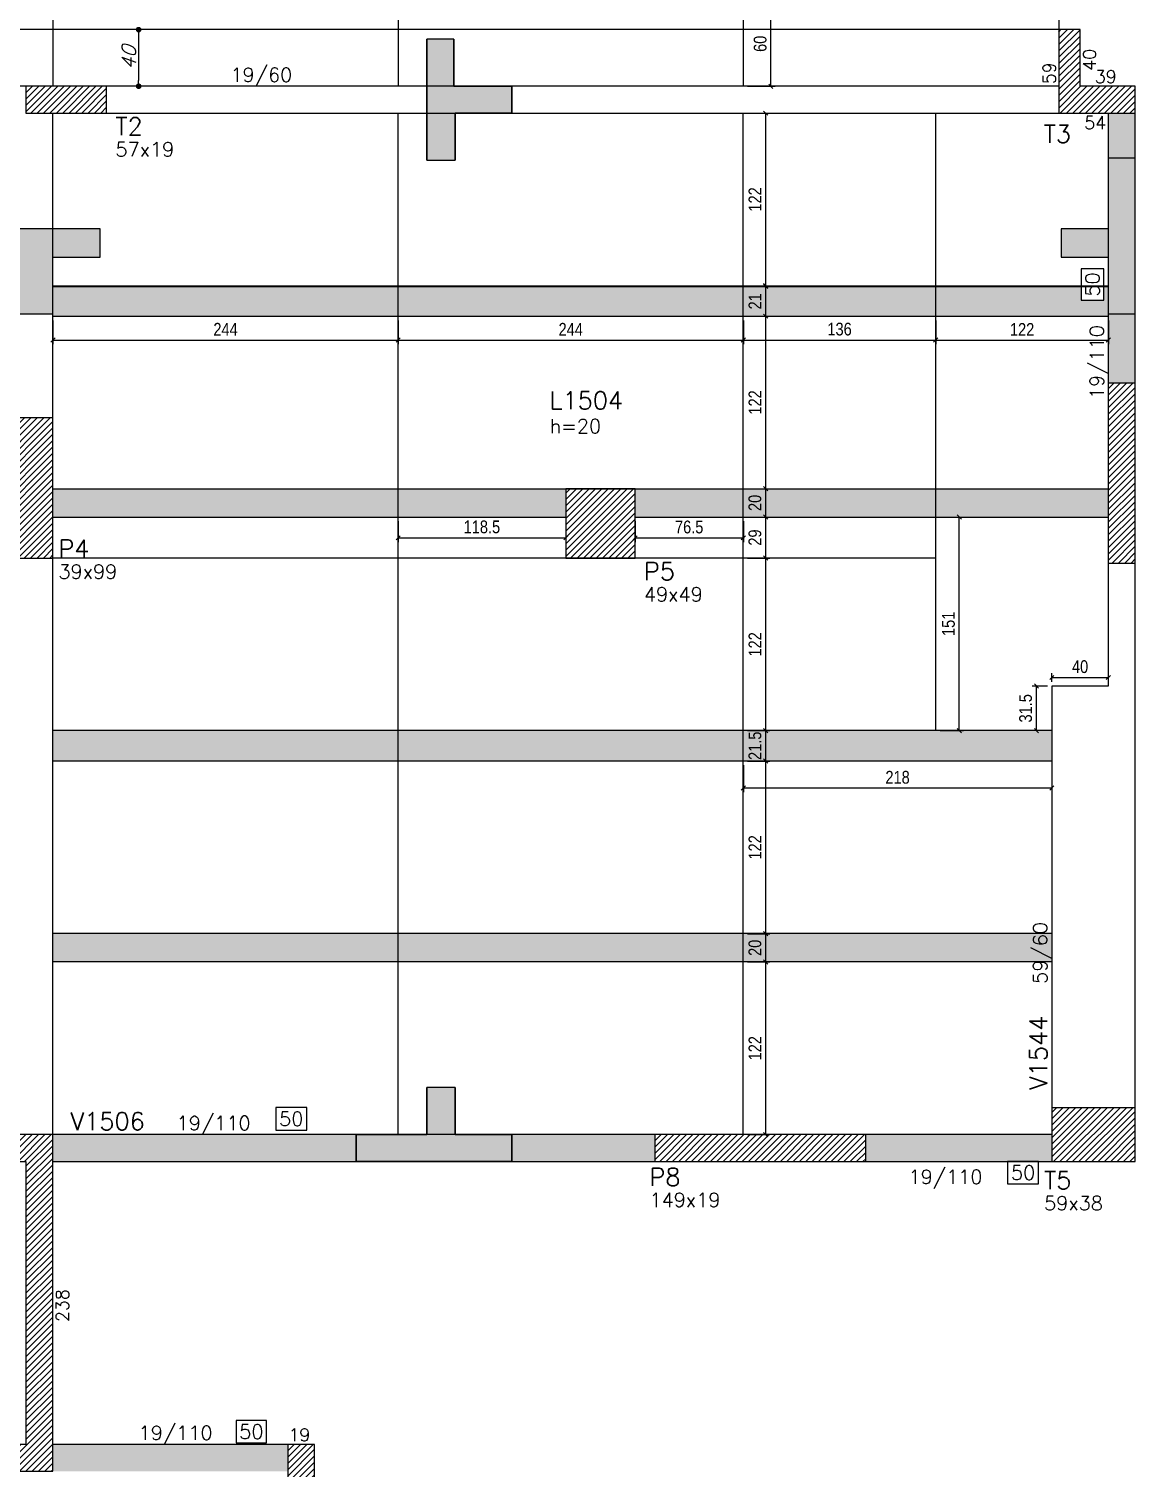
# Model space of a CAD drawing. Extents: x 1860 to 8661, y -614 to 3008.
# Drawn here: x 6848 to 7630, y 1481 to 2498 of the extents above; entities that cross this region are included whole.
import ezdxf
from ezdxf.enums import TextEntityAlignment as Align

# ---------------------------------------------------------------- set-up
doc = ezdxf.new("R2010")
doc.units = 0
for name, color, linetype in [('COTA', 241, 'Continuous'), ('F-CORTE', 4, 'Continuous'), ('F-COTAS', 106, 'Continuous'), ('F-DESNIVEL-1', 254, 'Continuous'), ('F-LAJES', 3, 'Continuous'), ('F-LAJES-DIM', 2, 'Continuous'), ('F-LAJES-NOME', 4, 'Continuous'), ('F-PILARES-DIM', 172, 'Continuous'), ('F-PILARES-HACH', 174, 'Continuous'), ('F-PILARES-NOME', 170, 'Continuous'), ('F-PILARES-S', 170, 'Continuous'), ('F-SOLIDO-CORTE', 71, 'Continuous'), ('F-VIGAS', 3, 'Continuous'), ('F-VIGAS-DIM', 2, 'Continuous'), ('F-VIGAS-NOME', 4, 'Continuous'), ('Painéis', 200, 'Continuous')]:
    doc.layers.add(name, color=color, linetype=linetype)
doc.layers.add('Hachura', color=251, linetype='Continuous', lineweight=9)
doc.styles.add('COTA TECNICA-50', font='techl___.ttf', dxfattribs={"height": 9})
doc.styles.add('CP-TEXT-INCL', font='romans.shx', dxfattribs={"oblique": 20})
doc.styles.add('MCP', font='romans.shx')
doc.dimstyles.new('COTA PAINEL-50', dxfattribs={"dimtxt": 9, "dimasz": 3, "dimexe": 3, "dimexo": 3, "dimgap": 3, "dimtad": 1, "dimdec": 1, "dimzin": 12, "dimdsep": 46, "dimtxsty": 'COTA TECNICA-50', "dimblk1": 'OBLIQUE', "dimblk2": 'OBLIQUE', "dimsah": 1, "dimcen": 0.9, "dimclrd": 4, "dimclre": 4, "dimclrt": 240, "dimadec": 1, "dimazin": 3, "dimtfac": 1, "dimtdec": 1, "dimtmove": 0, "dimatfit": 3, "dimfxl": 1, "dimtolj": 1, "dimtzin": 12, "dimarcsym": 0})
doc.dimstyles.new('CP-COTAS-50', dxfattribs={"dimscale": 0.8, "dimtxt": 12.5, "dimasz": 5, "dimexe": 5, "dimexo": 5, "dimgap": 2.5, "dimtad": 1, "dimdec": 1, "dimdsep": 46, "dimtxsty": 'CP-TEXT-INCL', "dimblk1": 'DOT', "dimblk2": 'DOT', "dimsah": 1, "dimcen": 9, "dimclrd": 256, "dimclre": 256, "dimclrt": 256, "dimadec": 0, "dimazin": 0, "dimtfac": 1, "dimtdec": 1, "dimtmove": 2, "dimatfit": 3, "dimldrblk": 'DOT', "dimfxl": 5, "dimtolj": 1, "dimarcsym": 0})
pattern_1 = [(45, (4795.1516, 832.909), (-2.245064, 2.245064), [])]

# ---------------------------------------------------------------- blocks, each defined once
blk = doc.blocks.new('*U36')
at = {"layer": 'F-VIGAS-DIM', "color": 1}
blk.add_lwpolyline([(0, 0), (22, 0), (22, 16), (0, 16)], close=True, dxfattribs=at)
at = {"layer": 'F-VIGAS-DIM', "style": 'MCP'}
blk.add_attdef('DIM', text='', height=10, dxfattribs=at).set_placement((11, 8), align=Align.MIDDLE_CENTER)
blk = doc.blocks.new('_Dot')
at = {"color": 0, "linetype": 'ByBlock', "lineweight": -2}
blk.add_line((-0.5, 0), (-1, 0), dxfattribs=at)
at = {"color": 0, "linetype": 'ByBlock', "const_width": 0.5}
blk.add_lwpolyline([(-0.25, 0, 1), (0.25, 0, 1)], format="xyb", close=True, dxfattribs=at)
blk = doc.blocks.new('*D48')
at = {"layer": 'Defpoints', "color": 0, "transparency": 16777216}
for p in [(6925.8, 2497.4), (6925.8, 2457.4), (6925.8, 2457.4)]:
    blk.add_point(p, dxfattribs=at)
at = {"layer": 'F-COTAS', "lineweight": -2, "transparency": 16777216}
blk.add_line((6925.8, 2493.4), (6925.8, 2461.4), dxfattribs=at)
at = {"layer": 'F-COTAS', "lineweight": -2, "transparency": 16777216, "xscale": 4, "yscale": 4, "zscale": 4}
for p, rotation in [((6925.8, 2497.4), 90), ((6925.8, 2457.4), 270)]:
    blk.add_blockref('_Dot', p, dxfattribs=dict(at, rotation=rotation))
at = {"layer": 'F-COTAS', "transparency": 16777216, "insert": (6918.8, 2477.4), "char_height": 10, "attachment_point": 5, "rotation": 90, "style": 'CP-TEXT-INCL'}
blk.add_mtext('\\A1;40', dxfattribs=at)
blk = doc.blocks.new('*U21')
at = {"layer": 'F-LAJES-DIM', "color": 1}
blk.add_lwpolyline([(0, 0), (21.4, 0), (21.4, 16), (0, 16)], close=True, dxfattribs=at)
at = {"layer": 'F-LAJES-DIM', "style": 'MCP'}
blk.add_attdef('DIM', text='', height=10, dxfattribs=at).set_placement((10.7, 8), align=Align.MIDDLE_CENTER)
blk = doc.blocks.new('_Oblique')
at = {"color": 0, "linetype": 'ByBlock', "lineweight": -2}
blk.add_line((-0.5, -0.5), (0.5, 0.5), dxfattribs=at)
blk = doc.blocks.new('*D268')
at = {"layer": 'COTA', "color": 4, "lineweight": -2, "transparency": 16777216}
for p, q in [((7568.2, 2033.4), (7557.4, 2033.4)), ((7560.4, 2001.9), (7560.4, 2033.4)), ((7568.2, 2001.9), (7557.4, 2001.9))]:
    blk.add_line(p, q, dxfattribs=at)
at = {"layer": 'Defpoints', "color": 0, "transparency": 16777216}
for p in [(7560.4, 2033.4), (7571.2, 2033.4), (7571.2, 2001.9)]:
    blk.add_point(p, dxfattribs=at)
at = {"layer": 'COTA', "color": 4, "lineweight": -2, "transparency": 16777216, "xscale": 3, "yscale": 3, "zscale": 3}
for p, rotation in [((7560.4, 2033.4), 90), ((7560.4, 2001.9), 270)]:
    blk.add_blockref('_Oblique', p, dxfattribs=dict(at, rotation=rotation))
at = {"layer": 'COTA', "color": 240, "transparency": 16777216, "insert": (7552.7, 2017.7), "char_height": 9, "attachment_point": 5, "rotation": 90, "style": 'COTA TECNICA-50'}
blk.add_mtext('\\A1;31.5', dxfattribs=at)
blk = doc.blocks.new('*D269')
at = {"layer": 'COTA', "color": 4, "lineweight": -2, "transparency": 16777216}
for p, q in [((7571.2, 2036.4), (7571.2, 2042.5)), ((7571.2, 2039.5), (7611.2, 2039.5)), ((7611.2, 2036.4), (7611.2, 2042.5))]:
    blk.add_line(p, q, dxfattribs=at)
at = {"layer": 'Defpoints', "color": 0, "transparency": 16777216}
for p in [(7611.2, 2039.5), (7571.2, 2033.4), (7611.2, 2033.4)]:
    blk.add_point(p, dxfattribs=at)
at = {"layer": 'COTA', "color": 4, "lineweight": -2, "transparency": 16777216, "xscale": 3, "yscale": 3, "zscale": 3, "rotation": 180}
blk.add_blockref('_Oblique', (7571.2, 2039.5), dxfattribs=at)
at = {"layer": 'COTA', "color": 4, "lineweight": -2, "transparency": 16777216, "xscale": 3, "yscale": 3, "zscale": 3}
blk.add_blockref('_Oblique', (7611.2, 2039.5), dxfattribs=at)
at = {"layer": 'COTA', "color": 240, "transparency": 16777216, "insert": (7591.2, 2047.1), "char_height": 9, "attachment_point": 5, "style": 'COTA TECNICA-50'}
blk.add_mtext('\\A1;40', dxfattribs=at)
blk = doc.blocks.new('*D270')
at = {"layer": 'COTA', "color": 4, "lineweight": -2, "transparency": 16777216}
for p, q in [((6865.2, 2291.9), (6865.2, 2275)), ((7109.2, 2291.9), (7109.2, 2275)), ((6865.2, 2278), (7109.2, 2278))]:
    blk.add_line(p, q, dxfattribs=at)
at = {"layer": 'Defpoints', "color": 0, "transparency": 16777216}
for p in [(6865.2, 2294.9), (7109.2, 2294.9), (7109.2, 2278)]:
    blk.add_point(p, dxfattribs=at)
at = {"layer": 'COTA', "color": 4, "lineweight": -2, "transparency": 16777216, "xscale": 3, "yscale": 3, "zscale": 3, "rotation": 180}
blk.add_blockref('_Oblique', (6865.2, 2278), dxfattribs=at)
at = {"layer": 'COTA', "color": 4, "lineweight": -2, "transparency": 16777216, "xscale": 3, "yscale": 3, "zscale": 3}
blk.add_blockref('_Oblique', (7109.2, 2278), dxfattribs=at)
at = {"layer": 'COTA', "color": 240, "transparency": 16777216, "insert": (6987.2, 2285.6), "char_height": 9, "attachment_point": 5, "style": 'COTA TECNICA-50'}
blk.add_mtext('\\A1;244', dxfattribs=at)
blk = doc.blocks.new('*D271')
at = {"layer": 'COTA', "color": 4, "lineweight": -2, "transparency": 16777216}
for p, q in [((7109.2, 2291.9), (7109.2, 2275)), ((7353.2, 2291.9), (7353.2, 2275)), ((7109.2, 2278), (7353.2, 2278))]:
    blk.add_line(p, q, dxfattribs=at)
at = {"layer": 'Defpoints', "color": 0, "transparency": 16777216}
for p in [(7109.2, 2294.9), (7353.2, 2294.9), (7353.2, 2278)]:
    blk.add_point(p, dxfattribs=at)
at = {"layer": 'COTA', "color": 4, "lineweight": -2, "transparency": 16777216, "xscale": 3, "yscale": 3, "zscale": 3, "rotation": 180}
blk.add_blockref('_Oblique', (7109.2, 2278), dxfattribs=at)
at = {"layer": 'COTA', "color": 4, "lineweight": -2, "transparency": 16777216, "xscale": 3, "yscale": 3, "zscale": 3}
blk.add_blockref('_Oblique', (7353.2, 2278), dxfattribs=at)
at = {"layer": 'COTA', "color": 240, "transparency": 16777216, "insert": (7231.2, 2285.6), "char_height": 9, "attachment_point": 5, "style": 'COTA TECNICA-50'}
blk.add_mtext('\\A1;244', dxfattribs=at)
blk = doc.blocks.new('*D272')
at = {"layer": 'COTA', "color": 4, "lineweight": -2, "transparency": 16777216}
for p, q in [((7353.2, 2291.9), (7353.2, 2275)), ((7489.2, 2291.9), (7489.2, 2275)), ((7353.2, 2278), (7489.2, 2278))]:
    blk.add_line(p, q, dxfattribs=at)
at = {"layer": 'Defpoints', "color": 0, "transparency": 16777216}
for p in [(7353.2, 2294.9), (7489.2, 2294.9), (7489.2, 2278)]:
    blk.add_point(p, dxfattribs=at)
at = {"layer": 'COTA', "color": 4, "lineweight": -2, "transparency": 16777216, "xscale": 3, "yscale": 3, "zscale": 3, "rotation": 180}
blk.add_blockref('_Oblique', (7353.2, 2278), dxfattribs=at)
at = {"layer": 'COTA', "color": 4, "lineweight": -2, "transparency": 16777216, "xscale": 3, "yscale": 3, "zscale": 3}
blk.add_blockref('_Oblique', (7489.2, 2278), dxfattribs=at)
at = {"layer": 'COTA', "color": 240, "transparency": 16777216, "insert": (7421.2, 2285.7), "char_height": 9, "attachment_point": 5, "style": 'COTA TECNICA-50'}
blk.add_mtext('\\A1;136', dxfattribs=at)
blk = doc.blocks.new('*D273')
at = {"layer": 'COTA', "color": 4, "lineweight": -2, "transparency": 16777216}
for p, q in [((7489.2, 2291.9), (7489.2, 2275)), ((7611.2, 2291.9), (7611.2, 2275)), ((7489.2, 2278), (7611.2, 2278))]:
    blk.add_line(p, q, dxfattribs=at)
at = {"layer": 'Defpoints', "color": 0, "transparency": 16777216}
for p in [(7489.2, 2294.9), (7611.2, 2294.9), (7611.2, 2278)]:
    blk.add_point(p, dxfattribs=at)
at = {"layer": 'COTA', "color": 4, "lineweight": -2, "transparency": 16777216, "xscale": 3, "yscale": 3, "zscale": 3, "rotation": 180}
blk.add_blockref('_Oblique', (7489.2, 2278), dxfattribs=at)
at = {"layer": 'COTA', "color": 4, "lineweight": -2, "transparency": 16777216, "xscale": 3, "yscale": 3, "zscale": 3}
blk.add_blockref('_Oblique', (7611.2, 2278), dxfattribs=at)
at = {"layer": 'COTA', "color": 240, "transparency": 16777216, "insert": (7550.2, 2285.5), "char_height": 9, "attachment_point": 5, "style": 'COTA TECNICA-50'}
blk.add_mtext('\\A1;122', dxfattribs=at)
blk = doc.blocks.new('*D274')
at = {"layer": 'COTA', "color": 4, "lineweight": -2, "transparency": 16777216}
for p, q in [((7356.2, 1838.4), (7372, 1838.4)), ((7369, 1716.4), (7369, 1838.4)), ((7356.2, 1716.4), (7372, 1716.4))]:
    blk.add_line(p, q, dxfattribs=at)
at = {"layer": 'Defpoints', "color": 0, "transparency": 16777216}
for p in [(7353.2, 1838.4), (7369, 1838.4), (7353.2, 1716.4)]:
    blk.add_point(p, dxfattribs=at)
at = {"layer": 'COTA', "color": 4, "lineweight": -2, "transparency": 16777216, "xscale": 3, "yscale": 3, "zscale": 3}
for p, rotation in [((7369, 1838.4), 90), ((7369, 1716.4), 270)]:
    blk.add_blockref('_Oblique', p, dxfattribs=dict(at, rotation=rotation))
at = {"layer": 'COTA', "color": 240, "transparency": 16777216, "insert": (7361.4, 1777.4), "char_height": 9, "attachment_point": 5, "rotation": 90, "style": 'COTA TECNICA-50'}
blk.add_mtext('\\A1;122', dxfattribs=at)
blk = doc.blocks.new('*D275')
at = {"layer": 'COTA', "color": 4, "lineweight": -2, "transparency": 16777216}
for p, q in [((7356.2, 1858.4), (7372, 1858.4)), ((7369, 1838.4), (7369, 1858.4)), ((7356.2, 1838.4), (7372, 1838.4))]:
    blk.add_line(p, q, dxfattribs=at)
at = {"layer": 'Defpoints', "color": 0, "transparency": 16777216}
for p in [(7353.2, 1858.4), (7369, 1858.4), (7353.2, 1838.4)]:
    blk.add_point(p, dxfattribs=at)
at = {"layer": 'COTA', "color": 4, "lineweight": -2, "transparency": 16777216, "xscale": 3, "yscale": 3, "zscale": 3}
for p, rotation in [((7369, 1858.4), 90), ((7369, 1838.4), 270)]:
    blk.add_blockref('_Oblique', p, dxfattribs=dict(at, rotation=rotation))
at = {"layer": 'COTA', "color": 240, "transparency": 16777216, "insert": (7361.4, 1848.4), "char_height": 9, "attachment_point": 5, "rotation": 90, "style": 'COTA TECNICA-50'}
blk.add_mtext('\\A1;20', dxfattribs=at)
blk = doc.blocks.new('*D276')
at = {"layer": 'COTA', "color": 4, "lineweight": -2, "transparency": 16777216}
for p, q in [((7356.2, 1980.4), (7372, 1980.4)), ((7369, 1858.4), (7369, 1980.4)), ((7356.2, 1858.4), (7372, 1858.4))]:
    blk.add_line(p, q, dxfattribs=at)
at = {"layer": 'Defpoints', "color": 0, "transparency": 16777216}
for p in [(7353.2, 1980.4), (7369, 1980.4), (7353.2, 1858.4)]:
    blk.add_point(p, dxfattribs=at)
at = {"layer": 'COTA', "color": 4, "lineweight": -2, "transparency": 16777216, "xscale": 3, "yscale": 3, "zscale": 3}
for p, rotation in [((7369, 1980.4), 90), ((7369, 1858.4), 270)]:
    blk.add_blockref('_Oblique', p, dxfattribs=dict(at, rotation=rotation))
at = {"layer": 'COTA', "color": 240, "transparency": 16777216, "insert": (7361.4, 1919.4), "char_height": 9, "attachment_point": 5, "rotation": 90, "style": 'COTA TECNICA-50'}
blk.add_mtext('\\A1;122', dxfattribs=at)
blk = doc.blocks.new('*D277')
at = {"layer": 'COTA', "color": 4, "lineweight": -2, "transparency": 16777216}
for p, q in [((7356.2, 2001.9), (7372, 2001.9)), ((7369, 1980.4), (7369, 2001.9)), ((7356.2, 1980.4), (7372, 1980.4))]:
    blk.add_line(p, q, dxfattribs=at)
at = {"layer": 'Defpoints', "color": 0, "transparency": 16777216}
for p in [(7353.2, 2001.9), (7369, 2001.9), (7353.2, 1980.4)]:
    blk.add_point(p, dxfattribs=at)
at = {"layer": 'COTA', "color": 4, "lineweight": -2, "transparency": 16777216, "xscale": 3, "yscale": 3, "zscale": 3}
for p, rotation in [((7369, 2001.9), 90), ((7369, 1980.4), 270)]:
    blk.add_blockref('_Oblique', p, dxfattribs=dict(at, rotation=rotation))
at = {"layer": 'COTA', "color": 240, "transparency": 16777216, "insert": (7361.4, 1991.2), "char_height": 9, "attachment_point": 5, "rotation": 90, "style": 'COTA TECNICA-50'}
blk.add_mtext('\\A1;21.5', dxfattribs=at)
blk = doc.blocks.new('*D278')
at = {"layer": 'COTA', "color": 4, "lineweight": -2, "transparency": 16777216}
for p, q in [((7356.2, 2123.9), (7372, 2123.9)), ((7369, 2001.9), (7369, 2123.9)), ((7356.2, 2001.9), (7372, 2001.9))]:
    blk.add_line(p, q, dxfattribs=at)
at = {"layer": 'Defpoints', "color": 0, "transparency": 16777216}
for p in [(7353.2, 2123.9), (7369, 2123.9), (7353.2, 2001.9)]:
    blk.add_point(p, dxfattribs=at)
at = {"layer": 'COTA', "color": 4, "lineweight": -2, "transparency": 16777216, "xscale": 3, "yscale": 3, "zscale": 3}
for p, rotation in [((7369, 2123.9), 90), ((7369, 2001.9), 270)]:
    blk.add_blockref('_Oblique', p, dxfattribs=dict(at, rotation=rotation))
at = {"layer": 'COTA', "color": 240, "transparency": 16777216, "insert": (7361.4, 2062.9), "char_height": 9, "attachment_point": 5, "rotation": 90, "style": 'COTA TECNICA-50'}
blk.add_mtext('\\A1;122', dxfattribs=at)
blk = doc.blocks.new('*D279')
at = {"layer": 'COTA', "color": 4, "lineweight": -2, "transparency": 16777216}
for p, q in [((7356.2, 2152.9), (7372, 2152.9)), ((7369, 2123.9), (7369, 2152.9)), ((7356.2, 2123.9), (7372, 2123.9))]:
    blk.add_line(p, q, dxfattribs=at)
at = {"layer": 'Defpoints', "color": 0, "transparency": 16777216}
for p in [(7353.2, 2152.9), (7369, 2152.9), (7353.2, 2123.9)]:
    blk.add_point(p, dxfattribs=at)
at = {"layer": 'COTA', "color": 4, "lineweight": -2, "transparency": 16777216, "xscale": 3, "yscale": 3, "zscale": 3}
for p, rotation in [((7369, 2152.9), 90), ((7369, 2123.9), 270)]:
    blk.add_blockref('_Oblique', p, dxfattribs=dict(at, rotation=rotation))
at = {"layer": 'COTA', "color": 240, "transparency": 16777216, "insert": (7361.4, 2138.4), "char_height": 9, "attachment_point": 5, "rotation": 90, "style": 'COTA TECNICA-50'}
blk.add_mtext('\\A1;29', dxfattribs=at)
blk = doc.blocks.new('*D280')
at = {"layer": 'COTA', "color": 4, "lineweight": -2, "transparency": 16777216}
for p, q in [((7356.2, 2172.9), (7372, 2172.9)), ((7369, 2152.9), (7369, 2172.9)), ((7356.2, 2152.9), (7372, 2152.9))]:
    blk.add_line(p, q, dxfattribs=at)
at = {"layer": 'Defpoints', "color": 0, "transparency": 16777216}
for p in [(7353.2, 2172.9), (7369, 2172.9), (7353.2, 2152.9)]:
    blk.add_point(p, dxfattribs=at)
at = {"layer": 'COTA', "color": 4, "lineweight": -2, "transparency": 16777216, "xscale": 3, "yscale": 3, "zscale": 3}
for p, rotation in [((7369, 2172.9), 90), ((7369, 2152.9), 270)]:
    blk.add_blockref('_Oblique', p, dxfattribs=dict(at, rotation=rotation))
at = {"layer": 'COTA', "color": 240, "transparency": 16777216, "insert": (7361.4, 2162.9), "char_height": 9, "attachment_point": 5, "rotation": 90, "style": 'COTA TECNICA-50'}
blk.add_mtext('\\A1;20', dxfattribs=at)
blk = doc.blocks.new('*D281')
at = {"layer": 'COTA', "color": 4, "lineweight": -2, "transparency": 16777216}
for p, q in [((7356.2, 2294.9), (7372, 2294.9)), ((7369, 2172.9), (7369, 2294.9)), ((7356.2, 2172.9), (7372, 2172.9))]:
    blk.add_line(p, q, dxfattribs=at)
at = {"layer": 'Defpoints', "color": 0, "transparency": 16777216}
for p in [(7353.2, 2294.9), (7369, 2294.9), (7353.2, 2172.9)]:
    blk.add_point(p, dxfattribs=at)
at = {"layer": 'COTA', "color": 4, "lineweight": -2, "transparency": 16777216, "xscale": 3, "yscale": 3, "zscale": 3}
for p, rotation in [((7369, 2294.9), 90), ((7369, 2172.9), 270)]:
    blk.add_blockref('_Oblique', p, dxfattribs=dict(at, rotation=rotation))
at = {"layer": 'COTA', "color": 240, "transparency": 16777216, "insert": (7361.4, 2233.9), "char_height": 9, "attachment_point": 5, "rotation": 90, "style": 'COTA TECNICA-50'}
blk.add_mtext('\\A1;122', dxfattribs=at)
blk = doc.blocks.new('*D282')
at = {"layer": 'COTA', "color": 4, "lineweight": -2, "transparency": 16777216}
for p, q in [((7356.2, 2315.9), (7372, 2315.9)), ((7369, 2294.9), (7369, 2315.9)), ((7356.2, 2294.9), (7372, 2294.9))]:
    blk.add_line(p, q, dxfattribs=at)
at = {"layer": 'Defpoints', "color": 0, "transparency": 16777216}
for p in [(7353.2, 2315.9), (7369, 2315.9), (7353.2, 2294.9)]:
    blk.add_point(p, dxfattribs=at)
at = {"layer": 'COTA', "color": 4, "lineweight": -2, "transparency": 16777216, "xscale": 3, "yscale": 3, "zscale": 3}
for p, rotation in [((7369, 2315.9), 90), ((7369, 2294.9), 270)]:
    blk.add_blockref('_Oblique', p, dxfattribs=dict(at, rotation=rotation))
at = {"layer": 'COTA', "color": 240, "transparency": 16777216, "insert": (7361.4, 2305.4), "char_height": 9, "attachment_point": 5, "rotation": 90, "style": 'COTA TECNICA-50'}
blk.add_mtext('\\A1;21', dxfattribs=at)
blk = doc.blocks.new('*D283')
at = {"layer": 'COTA', "color": 4, "lineweight": -2, "transparency": 16777216}
for p, q in [((7356.2, 2438.4), (7372, 2438.4)), ((7369, 2316.4), (7369, 2438.4)), ((7356.2, 2316.4), (7372, 2316.4))]:
    blk.add_line(p, q, dxfattribs=at)
at = {"layer": 'Defpoints', "color": 0, "transparency": 16777216}
for p in [(7353.2, 2438.4), (7369, 2438.4), (7353.2, 2316.4)]:
    blk.add_point(p, dxfattribs=at)
at = {"layer": 'COTA', "color": 4, "lineweight": -2, "transparency": 16777216, "xscale": 3, "yscale": 3, "zscale": 3}
for p, rotation in [((7369, 2438.4), 90), ((7369, 2316.4), 270)]:
    blk.add_blockref('_Oblique', p, dxfattribs=dict(at, rotation=rotation))
at = {"layer": 'COTA', "color": 240, "transparency": 16777216, "insert": (7361.4, 2377.4), "char_height": 9, "attachment_point": 5, "rotation": 90, "style": 'COTA TECNICA-50'}
blk.add_mtext('\\A1;122', dxfattribs=at)
blk = doc.blocks.new('*D284')
at = {"layer": 'COTA', "color": 4, "lineweight": -2, "transparency": 16777216}
for p, q in [((7353.2, 1977.4), (7353.2, 1958.4)), ((7571.2, 1977.4), (7571.2, 1958.4)), ((7353.2, 1961.4), (7571.2, 1961.4))]:
    blk.add_line(p, q, dxfattribs=at)
at = {"layer": 'Defpoints', "color": 0, "transparency": 16777216}
for p in [(7353.2, 1980.4), (7571.2, 1980.4), (7571.2, 1961.4)]:
    blk.add_point(p, dxfattribs=at)
at = {"layer": 'COTA', "color": 4, "lineweight": -2, "transparency": 16777216, "xscale": 3, "yscale": 3, "zscale": 3, "rotation": 180}
blk.add_blockref('_Oblique', (7353.2, 1961.4), dxfattribs=at)
at = {"layer": 'COTA', "color": 4, "lineweight": -2, "transparency": 16777216, "xscale": 3, "yscale": 3, "zscale": 3}
blk.add_blockref('_Oblique', (7571.2, 1961.4), dxfattribs=at)
at = {"layer": 'COTA', "color": 240, "transparency": 16777216, "insert": (7462.2, 1968.9), "char_height": 9, "attachment_point": 5, "style": 'COTA TECNICA-50'}
blk.add_mtext('\\A1;218', dxfattribs=at)
blk = doc.blocks.new('*D285')
at = {"layer": 'COTA', "color": 4, "lineweight": -2, "transparency": 16777216}
for p, q in [((7492.2, 2152.9), (7508.8, 2152.9)), ((7505.8, 2001.9), (7505.8, 2152.9)), ((7492.2, 2001.9), (7508.8, 2001.9))]:
    blk.add_line(p, q, dxfattribs=at)
at = {"layer": 'Defpoints', "color": 0, "transparency": 16777216}
for p in [(7489.2, 2152.9), (7505.8, 2152.9), (7489.2, 2001.9)]:
    blk.add_point(p, dxfattribs=at)
at = {"layer": 'COTA', "color": 4, "lineweight": -2, "transparency": 16777216, "xscale": 3, "yscale": 3, "zscale": 3}
for p, rotation in [((7505.8, 2152.9), 90), ((7505.8, 2001.9), 270)]:
    blk.add_blockref('_Oblique', p, dxfattribs=dict(at, rotation=rotation))
at = {"layer": 'COTA', "color": 240, "transparency": 16777216, "insert": (7498.2, 2077.4), "char_height": 9, "attachment_point": 5, "rotation": 90, "style": 'COTA TECNICA-50'}
blk.add_mtext('\\A1;151', dxfattribs=at)
blk = doc.blocks.new('*D286')
at = {"layer": 'COTA', "color": 4, "lineweight": -2, "transparency": 16777216}
for p, q in [((7109.2, 2149.9), (7109.2, 2135.2)), ((7227.7, 2149.9), (7227.7, 2135.2)), ((7109.2, 2138.2), (7227.7, 2138.2))]:
    blk.add_line(p, q, dxfattribs=at)
at = {"layer": 'Defpoints', "color": 0, "transparency": 16777216}
for p in [(7109.2, 2152.9), (7227.7, 2152.9), (7227.7, 2138.2)]:
    blk.add_point(p, dxfattribs=at)
at = {"layer": 'COTA', "color": 4, "lineweight": -2, "transparency": 16777216, "xscale": 3, "yscale": 3, "zscale": 3, "rotation": 180}
blk.add_blockref('_Oblique', (7109.2, 2138.2), dxfattribs=at)
at = {"layer": 'COTA', "color": 4, "lineweight": -2, "transparency": 16777216, "xscale": 3, "yscale": 3, "zscale": 3}
blk.add_blockref('_Oblique', (7227.7, 2138.2), dxfattribs=at)
at = {"layer": 'COTA', "color": 240, "transparency": 16777216, "insert": (7168.4, 2145.9), "char_height": 9, "attachment_point": 5, "style": 'COTA TECNICA-50'}
blk.add_mtext('\\A1;118.5', dxfattribs=at)
blk = doc.blocks.new('*D287')
at = {"layer": 'COTA', "color": 4, "lineweight": -2, "transparency": 16777216}
for p, q in [((7276.7, 2149.9), (7276.7, 2135.2)), ((7353.2, 2149.9), (7353.2, 2135.2)), ((7276.7, 2138.2), (7353.2, 2138.2))]:
    blk.add_line(p, q, dxfattribs=at)
at = {"layer": 'Defpoints', "color": 0, "transparency": 16777216}
for p in [(7276.7, 2152.9), (7353.2, 2152.9), (7353.2, 2138.2)]:
    blk.add_point(p, dxfattribs=at)
at = {"layer": 'COTA', "color": 4, "lineweight": -2, "transparency": 16777216, "xscale": 3, "yscale": 3, "zscale": 3, "rotation": 180}
blk.add_blockref('_Oblique', (7276.7, 2138.2), dxfattribs=at)
at = {"layer": 'COTA', "color": 4, "lineweight": -2, "transparency": 16777216, "xscale": 3, "yscale": 3, "zscale": 3}
blk.add_blockref('_Oblique', (7353.2, 2138.2), dxfattribs=at)
at = {"layer": 'COTA', "color": 240, "transparency": 16777216, "insert": (7314.9, 2145.8), "char_height": 9, "attachment_point": 5, "style": 'COTA TECNICA-50'}
blk.add_mtext('\\A1;76.5', dxfattribs=at)
blk = doc.blocks.new('*D303')
at = {"layer": 'COTA', "color": 4, "lineweight": -2, "transparency": 16777216}
for p, q in [((7356.2, 2517.4), (7375.6, 2517.4)), ((7372.6, 2457.4), (7372.6, 2517.4)), ((7356.2, 2457.4), (7375.6, 2457.4))]:
    blk.add_line(p, q, dxfattribs=at)
at = {"layer": 'Defpoints', "color": 0, "transparency": 16777216}
for p in [(7353.2, 2517.4), (7372.6, 2517.4), (7353.2, 2457.4)]:
    blk.add_point(p, dxfattribs=at)
at = {"layer": 'COTA', "color": 4, "lineweight": -2, "transparency": 16777216, "xscale": 3, "yscale": 3, "zscale": 3}
for p, rotation in [((7372.6, 2517.4), 90), ((7372.6, 2457.4), 270)]:
    blk.add_blockref('_Oblique', p, dxfattribs=dict(at, rotation=rotation))
at = {"layer": 'COTA', "color": 240, "transparency": 16777216, "insert": (7365.1, 2487.4), "char_height": 9, "attachment_point": 5, "rotation": 90, "style": 'COTA TECNICA-50'}
blk.add_mtext('\\A1;60', dxfattribs=at)

msp = doc.modelspace()

# ---------------------------------------------------------------- hatches: boundary and pattern name
at = {"layer": 'F-DESNIVEL-1'}
h = msp.add_hatch(color=256, dxfattribs=at)
h.dxf.hatch_style = 1
h.paths.add_polyline_path([(6865.15, 1478.41), (7031.15, 1478.41), (7031.15, 1497.41), (6865.15, 1497.41)])
at = {"layer": 'F-PILARES-HACH', "linetype": 'Continuous'}
h = msp.add_hatch(dxfattribs=at)
h.set_pattern_fill('ANSI31', color=256, style=0)
h.set_pattern_definition(pattern_1)
h.paths.add_polyline_path([(7576.15, 2497.41), (7576.15, 2438.41), (7630.15, 2438.41), (7630.15, 2457.41), (7591.15, 2457.41), (7591.15, 2497.41)], flags=16)
h = msp.add_hatch(dxfattribs=at)
h.set_pattern_fill('ANSI31', color=256, style=0)
h.set_pattern_definition(pattern_1)
h.paths.add_polyline_path([(6846.15, 2438.41), (6903.15, 2438.41), (6903.15, 2457.41), (6846.15, 2457.41)], flags=16)
h = msp.add_hatch(dxfattribs=at)
h.set_pattern_fill('ANSI31', color=256, style=0)
h.set_pattern_definition(pattern_1)
h.paths.add_polyline_path([(7611.15, 2120.41), (7630.15, 2120.41), (7630.15, 2247.41), (7611.15, 2247.41)], flags=16)
h = msp.add_hatch(dxfattribs=at)
h.set_pattern_fill('ANSI31', color=256, style=0)
h.set_pattern_definition(pattern_1)
h.paths.add_polyline_path([(6826.15, 2123.91), (6865.15, 2123.91), (6865.15, 2222.91), (6826.15, 2222.91)], flags=16)
h = msp.add_hatch(dxfattribs=at)
h.set_pattern_fill('ANSI31', color=256, style=0)
h.set_pattern_definition(pattern_1)
h.paths.add_polyline_path([(7227.65, 2123.91), (7276.65, 2123.91), (7276.65, 2172.91), (7227.65, 2172.91)], flags=16)
h = msp.add_hatch(dxfattribs=at)
h.set_pattern_fill('ANSI31', color=256, style=0)
h.set_pattern_definition(pattern_1)
h.paths.add_polyline_path([(7571.15, 1697.41), (7630.15, 1697.41), (7630.15, 1735.41), (7571.15, 1735.41)], flags=16)
h = msp.add_hatch(dxfattribs=at)
h.set_pattern_fill('ANSI31', color=256, style=0)
h.set_pattern_definition(pattern_1)
h.paths.add_polyline_path([(6865.15, 1478.41), (6865.15, 1716.41), (6627.15, 1716.41), (6627.15, 1697.41), (6846.15, 1697.41), (6846.15, 1497.41), (6627.15, 1497.41), (6627.15, 1478.41)], flags=16)
h = msp.add_hatch(dxfattribs=at)
h.set_pattern_fill('ANSI31', color=256, style=0)
h.set_pattern_definition(pattern_1)
h.paths.add_polyline_path([(7290.65, 1697.41), (7439.65, 1697.41), (7439.65, 1716.41), (7290.65, 1716.41)], flags=16)
h = msp.add_hatch(dxfattribs=at)
h.set_pattern_fill('ANSI31', color=256, style=0)
h.set_pattern_definition(pattern_1)
h.paths.add_polyline_path([(7031.15, 1435.38), (7090.15, 1435.38), (7090.15, 1450.38), (7050.15, 1450.38), (7050.15, 1497.41), (7031.15, 1497.41)], flags=16)
at = {"layer": 'F-SOLIDO-CORTE', "linetype": 'Continuous'}
for points in [[(7189.46, 2438.41), (7189.46, 2457.41), (7148.46, 2457.41), (7148.46, 2490.76), (7129.46, 2490.76), (7129.46, 2438.41), (7129.46, 2405.06), (7149.46, 2405.06), (7149.46, 2438.41)], [(7189.46, 2438.41), (7189.46, 2457.41), (7148.46, 2457.41), (7148.46, 2490.76), (7129.46, 2490.76), (7129.46, 2438.41), (7129.46, 2405.06), (7149.46, 2405.06), (7149.46, 2438.41)], [(7611.15, 2406.54), (7611.15, 2356.54), (7577.8, 2356.54), (7577.8, 2336.54), (7611.15, 2336.54), (7611.15, 2296.54), (7630.15, 2296.54), (7630.15, 2406.54)], [(6836.15, 2296.54), (6865.15, 2296.54), (6865.15, 2336.54), (6898.5, 2336.54), (6898.5, 2356.54), (6836.15, 2356.54), (6802.8, 2356.54), (6802.8, 2344.54), (6836.15, 2344.54)], [(7079.46, 1697.41), (7189.46, 1697.41), (7189.46, 1716.41), (7149.46, 1716.41), (7149.46, 1749.76), (7129.46, 1749.76), (7129.46, 1716.41), (7079.46, 1716.41)], [(7079.46, 1697.41), (7189.46, 1697.41), (7189.46, 1716.41), (7149.46, 1716.41), (7149.46, 1749.76), (7129.46, 1749.76), (7129.46, 1716.41), (7079.46, 1716.41)]]:
    msp.add_hatch(color=256, dxfattribs=at).paths.add_polyline_path(points)
at = {"layer": 'Hachura'}
h = msp.add_hatch(color=256, dxfattribs=at)
h.dxf.hatch_style = 1
h.paths.add_polyline_path([(7109.15, 2294.91), (7109.15, 2316.41), (6865.15, 2316.41), (6865.15, 2296.54), (6865.15, 2294.91)])
h.paths.add_polyline_path([(7109.15, 2316.41), (7109.15, 2294.91), (7353.15, 2294.91), (7353.15, 2316.41)])
h.paths.add_polyline_path([(7353.15, 2316.41), (7353.15, 2294.91), (7489.15, 2294.91), (7489.15, 2316.41)])
h.paths.add_polyline_path([(7489.15, 2316.41), (7489.15, 2294.91), (7611.15, 2294.91), (7611.15, 2316.41), (7608.03, 2316.41), (7608.03, 2306.3), (7592.03, 2306.3), (7592.03, 2316.41)])
h.paths.add_polyline_path([(7489.15, 2172.91), (7489.15, 2152.91), (7611.15, 2152.91), (7611.15, 2172.91)])
h.paths.add_polyline_path([(7353.15, 2172.91), (7353.15, 2152.91), (7489.15, 2152.91), (7489.15, 2172.91)])
h.paths.add_polyline_path([(7276.65, 2172.91), (7276.65, 2152.91), (7353.15, 2152.91), (7353.15, 2172.91)])
h.paths.add_polyline_path([(7109.15, 2172.91), (7109.15, 2152.91), (7227.65, 2152.91), (7227.65, 2172.91)])
h.paths.add_polyline_path([(6865.15, 2172.91), (6865.15, 2152.91), (7109.15, 2152.91), (7109.15, 2172.91)])
h.paths.add_polyline_path([(7109.15, 1980.41), (7109.15, 2001.91), (6865.15, 2001.91), (6865.15, 1980.41)])
h.paths.add_polyline_path([(7353.15, 1980.41), (7353.15, 2001.91), (7109.15, 2001.91), (7109.15, 1980.41)])
h.paths.add_polyline_path([(7571.15, 1980.41), (7571.15, 2001.91), (7353.15, 2001.91), (7353.15, 1980.41)])
h.paths.add_polyline_path([(7571.15, 1838.41), (7571.15, 1858.41), (7353.15, 1858.41), (7353.15, 1838.41)])
h.paths.add_polyline_path([(7353.15, 1838.41), (7353.15, 1858.41), (7109.15, 1858.41), (7109.15, 1838.41)])
h.paths.add_polyline_path([(7109.15, 1838.41), (7109.15, 1858.41), (6865.15, 1858.41), (6865.15, 1838.41)])

# ---------------------------------------------------------------- linework, layer by layer
at = {"layer": 'F-CORTE', "linetype": 'Continuous'}
for points in [[(7129.46, 2405.06), (7129.46, 2438.41), (7129.46, 2490.76), (7129.46, 2438.41), (7129.46, 2405.06)], [(7189.46, 2438.41), (7189.46, 2457.41), (7148.46, 2457.41), (7148.46, 2490.76), (7148.46, 2457.41), (7189.46, 2457.41), (7189.46, 2438.41), (7149.46, 2438.41), (7149.46, 2405.06), (7149.46, 2438.41), (7189.46, 2438.41)], [(7577.8, 2336.54), (7611.15, 2336.54), (7611.15, 2296.54), (7630.15, 2296.54), (7630.15, 2406.54), (7611.15, 2406.54), (7611.15, 2356.54), (7577.8, 2356.54)], [(6898.5, 2356.54), (6836.15, 2356.54), (6802.8, 2356.54)], [(6802.8, 2344.54), (6836.15, 2344.54), (6836.15, 2296.54), (6865.15, 2296.54), (6865.15, 2336.54), (6898.5, 2336.54)], [(7079.46, 1697.41), (7189.46, 1697.41), (7189.46, 1716.41), (7149.46, 1716.41), (7149.46, 1749.76), (7149.46, 1716.41), (7189.46, 1716.41), (7189.46, 1697.41), (7079.46, 1697.41), (7079.46, 1716.41), (7129.46, 1716.41), (7129.46, 1749.76), (7129.46, 1716.41), (7079.46, 1716.41), (7079.46, 1697.41)]]:
    msp.add_lwpolyline(points, dxfattribs=at)
at = {"layer": 'F-DESNIVEL-1', "linetype": 'Continuous'}
for points in [[(7611.15, 2247.51), (7630.15, 2247.51), (7630.15, 2438.31)], [(7611.15, 2247.51), (7630.15, 2438.31), (7611.15, 2438.31)], [(7611.15, 2247.51), (7611.15, 2438.31), (7611.15, 2247.51)], [(6865.25, 1716.41), (6865.25, 1697.41), (7290.55, 1697.41)], [(6865.25, 1716.41), (7290.55, 1697.41), (7290.55, 1716.41)], [(6865.25, 1716.41), (7290.55, 1716.41), (6865.25, 1716.41)], [(7439.75, 1716.41), (7439.75, 1697.41), (7571.05, 1697.41)], [(7439.75, 1716.41), (7571.05, 1697.41), (7571.05, 1716.41)], [(7439.75, 1716.41), (7571.05, 1716.41), (7439.75, 1716.41)]]:
    msp.add_solid(points, dxfattribs=at)
at = {"layer": 'F-LAJES', "linetype": 'Continuous'}
msp.add_line((7576.15, 2497.41), (6133.15, 2497.41), dxfattribs=at)
at = {"layer": 'F-PILARES-S', "linetype": 'Continuous'}
for points in [[(7576.15, 2497.41), (7576.15, 2438.41), (7630.15, 2438.41), (7630.15, 2457.41), (7591.15, 2457.41), (7591.15, 2497.41), (7576.15, 2497.41)], [(6846.15, 2438.41), (6903.15, 2438.41), (6903.15, 2457.41), (6846.15, 2457.41), (6846.15, 2438.41)], [(7611.15, 2120.41), (7630.15, 2120.41), (7630.15, 2247.41), (7611.15, 2247.41), (7611.15, 2120.41)], [(6826.15, 2123.91), (6865.15, 2123.91), (6865.15, 2222.91), (6826.15, 2222.91), (6826.15, 2123.91)], [(7227.65, 2123.91), (7276.65, 2123.91), (7276.65, 2172.91), (7227.65, 2172.91), (7227.65, 2123.91)], [(7571.15, 1697.41), (7630.15, 1697.41), (7630.15, 1735.41), (7571.15, 1735.41), (7571.15, 1697.41)], [(6865.15, 1478.41), (6865.15, 1716.41), (6627.15, 1716.41), (6627.15, 1697.41), (6846.15, 1697.41), (6846.15, 1497.41), (6627.15, 1497.41), (6627.15, 1478.41), (6865.15, 1478.41)], [(7290.65, 1697.41), (7439.65, 1697.41), (7439.65, 1716.41), (7290.65, 1716.41), (7290.65, 1697.41)], [(7031.15, 1435.38), (7090.15, 1435.38), (7090.15, 1450.38), (7050.15, 1450.38), (7050.15, 1497.41), (7031.15, 1497.41), (7031.15, 1435.38)]]:
    msp.add_lwpolyline(points, dxfattribs=at)
at = {"layer": 'F-SOLIDO-CORTE'}
for points in [[(7189.46, 2438.41), (7189.46, 2457.41), (7148.46, 2457.41), (7148.46, 2490.76), (7129.46, 2490.76), (7129.46, 2438.41), (7129.46, 2405.06), (7149.46, 2405.06), (7149.46, 2438.41), (7189.46, 2438.41)], [(7189.46, 2438.41), (7189.46, 2457.41), (7148.46, 2457.41), (7148.46, 2490.76), (7129.46, 2490.76), (7129.46, 2438.41), (7129.46, 2405.06), (7149.46, 2405.06), (7149.46, 2438.41), (7189.46, 2438.41)], [(7079.46, 1697.41), (7189.46, 1697.41), (7189.46, 1716.41), (7149.46, 1716.41), (7149.46, 1749.76), (7129.46, 1749.76), (7129.46, 1716.41), (7079.46, 1716.41), (7079.46, 1697.41)], [(7079.46, 1697.41), (7189.46, 1697.41), (7189.46, 1716.41), (7149.46, 1716.41), (7149.46, 1749.76), (7129.46, 1749.76), (7129.46, 1716.41), (7079.46, 1716.41), (7079.46, 1697.41)]]:
    msp.add_lwpolyline(points, dxfattribs=at)
at = {"layer": 'F-SOLIDO-CORTE', "linetype": 'Continuous'}
for points in [[(7611.15, 2406.54), (7611.15, 2356.54), (7577.8, 2356.54), (7577.8, 2336.54), (7611.15, 2336.54), (7611.15, 2296.54), (7630.15, 2296.54), (7630.15, 2406.54), (7611.15, 2406.54)], [(6836.15, 2296.54), (6865.15, 2296.54), (6865.15, 2336.54), (6898.5, 2336.54), (6898.5, 2356.54), (6836.15, 2356.54), (6802.8, 2356.54), (6802.8, 2344.54), (6836.15, 2344.54), (6836.15, 2296.54)]]:
    msp.add_lwpolyline(points, dxfattribs=at)
at = {"layer": 'F-VIGAS'}
for points in [[(7576.15, 2457.41), (6903.15, 2457.41)], [(6865.15, 2222.91), (6865.15, 2438.41)], [(6903.15, 2438.41), (7576.15, 2438.41)], [(7611.15, 2438.41), (7611.15, 2247.41)], [(7630.15, 2247.41), (7630.15, 2438.41)], [(6865.15, 1716.41), (6865.15, 2123.91)], [(7611.15, 2120.41), (7611.15, 2033.41)], [(7630.15, 2033.41), (7630.15, 2120.41)], [(7571.15, 2033.41), (7571.15, 1735.41)], [(7611.15, 2033.41), (7571.15, 2033.41)], [(7630.15, 1735.41), (7630.15, 2033.41)], [(7290.65, 1716.41), (6865.15, 1716.41)], [(7571.15, 1716.41), (7439.65, 1716.41)], [(6865.15, 1697.41), (7290.65, 1697.41)], [(7439.65, 1697.41), (7571.15, 1697.41)], [(7031.15, 1497.41), (6865.15, 1497.41)]]:
    msp.add_lwpolyline(points, dxfattribs=at)
at = {"layer": 'Painéis'}
for p, q in [((6865.15, 2517.41), (6865.15, 2457.41)), ((7109.15, 2517.41), (7109.15, 2457.41)), ((7353.15, 2517.41), (7353.15, 2457.41))]:
    msp.add_line(p, q, dxfattribs=at)
msp.add_lwpolyline([(6133.15, 2517.41), (7576.15, 2517.41), (7576.15, 2457.41), (6133.15, 2457.41)], close=True, dxfattribs=at)
for points in [[(7109.15, 1716.41), (7109.15, 2438.41)], [(7353.15, 1716.41), (7353.15, 2438.41)], [(7489.15, 2001.91), (7489.15, 2438.41)], [(6865.15, 2316.41), (7611.15, 2316.41)], [(6865.15, 2315.91), (7611.15, 2315.91)], [(6864.65, 2294.91), (7610.65, 2294.91)], [(6865.15, 2294.91), (7611.15, 2294.91)], [(6865.15, 2172.91), (7611.15, 2172.91)], [(6865.15, 2152.91), (7227.65, 2152.91)], [(7276.65, 2152.91), (7611.15, 2152.91)], [(7489.15, 2123.91), (6865.15, 2123.91)], [(7571.15, 2001.91), (6865.15, 2001.91)], [(7571.15, 1980.41), (6865.15, 1980.41)], [(7571.15, 1858.41), (6865.15, 1858.41)], [(7571.15, 1838.41), (6865.15, 1838.41)]]:
    msp.add_lwpolyline(points, dxfattribs=at)

# ---------------------------------------------------------------- block references
at = {"layer": 'F-LAJES-DIM', "linetype": 'Continuous'}
msp.add_blockref('*U21', (6994.76, 1498.39), dxfattribs=at).add_auto_attribs({'DIM': '50'})
at = {"layer": 'F-VIGAS-DIM', "linetype": 'Continuous', "rotation": 90}
msp.add_blockref('*U36', (7608.03, 2306.3), dxfattribs=at).add_auto_attribs({'DIM': '50'})
at = {"layer": 'F-VIGAS-DIM', "linetype": 'Continuous'}
for p in [(7022.65, 1719.53), (7539.89, 1681.47)]:
    msp.add_blockref('*U36', p, dxfattribs=at).add_auto_attribs({'DIM': '50'})

# ---------------------------------------------------------------- texts
at = {"layer": 'F-LAJES-DIM', "linetype": 'Continuous', "style": 'MCP'}
msp.add_text('h=20', height=10, dxfattribs=at).set_placement((7216.25, 2212.08))
at = {"layer": 'F-LAJES-NOME', "linetype": 'Continuous', "style": 'MCP'}
msp.add_text('L1504', height=12.5, dxfattribs=at).set_placement((7216.25, 2229.08))
at = {"layer": 'F-PILARES-DIM', "linetype": 'Continuous', "style": 'MCP'}
for s, p in [('40', (7602.4, 2468.41)), ('59', (7573.9, 2458.91)), ('238', (6876.4, 1583.91))]:
    msp.add_text(s, height=9, rotation=90, dxfattribs=at).set_placement(p)
for s, height, p in [('39', 9, (7601.65, 2459.66)), ('54', 9, (7594.15, 2427.16)), ('57x19', 10, (6909.4, 2407.78)), ('39x99', 10, (6869.09, 2109.3)), ('49x49', 10, (7282.9, 2093.28)), ('149x19', 10, (7286.81, 1665.2)), ('59x38', 10, (7565.75, 1662.89)), ('19', 9, (7031.65, 1499.66))]:
    msp.add_text(s, height=height, dxfattribs=at).set_placement(p)
at = {"layer": 'F-PILARES-NOME', "linetype": 'Continuous', "style": 'MCP'}
for s, p in [('T2', (6909.4, 2422.78)), ('T3', (7565.46, 2417.48)), ('P4', (6869.09, 2124.3)), ('P5', (7282.9, 2108.28)), ('P8', (7286.81, 1680.2)), ('T5', (7565.75, 1677.89))]:
    msp.add_text(s, height=12.5, dxfattribs=at).set_placement(p)
at = {"layer": 'F-VIGAS-DIM', "linetype": 'Continuous', "style": 'MCP'}
for s, p in [('19/60', (6990.65, 2460.53)), ('19/110', (6952.65, 1719.53)), ('19/110', (7469.89, 1681.47)), ('19/110', (6925.77, 1500.53))]:
    msp.add_text(s, height=10, dxfattribs=at).set_placement(p)
for s, p in [('19/110', (7608.03, 2236.3)), ('59/60', (7568.03, 1822.91))]:
    msp.add_text(s, height=10, rotation=90, dxfattribs=at).set_placement(p)
at = {"layer": 'F-VIGAS-NOME', "linetype": 'Continuous', "style": 'MCP'}
msp.add_text('V1544', height=12.5, rotation=90, dxfattribs=at).set_placement((7568.03, 1747.91))
msp.add_text('V1506', height=12.5, dxfattribs=at).set_placement((6877.65, 1719.53))

# ---------------------------------------------------------------- dimensions: what is measured, and where the dimension line sits
at = {"layer": 'COTA'}
for base, p1, p2, picture, middle in [((7372.65, 2517.41), (7353.15, 2457.41), (7353.15, 2517.41), '*D303', (7365.06, 2487.41)), ((7368.99, 2438.41), (7353.15, 2316.41), (7353.15, 2438.41), '*D283', (7361.44, 2377.41)), ((7505.82, 2152.91), (7489.15, 2001.91), (7489.15, 2152.91), '*D285', (7498.22, 2077.41)), ((7560.41, 2033.41), (7571.15, 2001.91), (7571.15, 2033.41), '*D268', (7552.71, 2017.66)), ((7368.99, 1838.41), (7353.15, 1716.41), (7353.15, 1838.41), '*D274', (7361.44, 1777.41))]:
    dim = msp.add_linear_dim(base=base, p1=p1, p2=p2, angle=90, dimstyle='COTA PAINEL-50', dxfattribs=at)
    dim.commit()
    dim.dimension.update_dxf_attribs({"geometry": picture, "text_midpoint": middle})
for base, p1, p2, picture, middle in [((7368.99, 2315.91), (7353.15, 2294.91), (7353.15, 2315.91), '*D282', (7361.44, 2305.41)), ((7368.99, 2294.91), (7353.15, 2172.91), (7353.15, 2294.91), '*D281', (7361.44, 2233.91)), ((7368.99, 2172.91), (7353.15, 2152.91), (7353.15, 2172.91), '*D280', (7361.4, 2162.91)), ((7368.99, 2152.91), (7353.15, 2123.91), (7353.15, 2152.91), '*D279', (7361.42, 2138.41)), ((7368.99, 2123.91), (7353.15, 2001.91), (7353.15, 2123.91), '*D278', (7361.44, 2062.91)), ((7368.99, 1980.41), (7353.15, 1858.41), (7353.15, 1980.41), '*D276', (7361.44, 1919.41)), ((7368.99, 1858.41), (7353.15, 1838.41), (7353.15, 1858.41), '*D275', (7361.4, 1848.41))]:
    dim = msp.add_linear_dim(base=base, p1=p1, p2=p2, angle=90, dimstyle='COTA PAINEL-50', override={"dimtmove": 1}, dxfattribs=at)
    dim.commit()
    dim.dimension.update_dxf_attribs({"geometry": picture, "text_midpoint": middle})
for base, p1, p2, picture, middle in [((7109.15, 2278), (6865.15, 2294.91), (7109.15, 2294.91), '*D270', (6987.15, 2285.56)), ((7227.65, 2138.25), (7109.15, 2152.91), (7227.65, 2152.91), '*D286', (7168.4, 2145.87)), ((7353.15, 2138.25), (7276.65, 2152.91), (7353.15, 2152.91), '*D287', (7314.9, 2145.85)), ((7611.15, 2039.53), (7571.15, 2033.41), (7611.15, 2033.41), '*D269', (7591.15, 2047.12)), ((7571.15, 1961.36), (7353.15, 1980.41), (7571.15, 1980.41), '*D284', (7462.15, 1968.95))]:
    dim = msp.add_linear_dim(base=base, p1=p1, p2=p2, dimstyle='COTA PAINEL-50', dxfattribs=at)
    dim.commit()
    dim.dimension.update_dxf_attribs({"geometry": picture, "text_midpoint": middle})
for base, p1, p2, picture, middle in [((7353.15, 2278), (7109.15, 2294.91), (7353.15, 2294.91), '*D271', (7231.15, 2285.56)), ((7489.15, 2278), (7353.15, 2294.91), (7489.15, 2294.91), '*D272', (7421.15, 2285.69)), ((7611.15, 2278), (7489.15, 2294.91), (7611.15, 2294.91), '*D273', (7550.15, 2285.55))]:
    dim = msp.add_linear_dim(base=base, p1=p1, p2=p2, dimstyle='COTA PAINEL-50', override={"dimtmove": 1}, dxfattribs=at)
    dim.commit()
    dim.dimension.update_dxf_attribs({"geometry": picture, "text_midpoint": middle})
dim = msp.add_linear_dim(base=(7368.99, 2001.91), p1=(7353.15, 1980.41), p2=(7353.15, 2001.91), angle=90, dimstyle='COTA PAINEL-50', override={"dimtmove": 1}, dxfattribs=at)
dim.commit()
dim.dimension.update_dxf_attribs({"geometry": '*D277', "text_midpoint": (7368.99, 1991.16), "dimtype": 160})
at = {"layer": 'F-COTAS'}
dim = msp.add_aligned_dim(p1=(6925.8, 2497.41), p2=(6925.8, 2457.41), distance=0, dimstyle='CP-COTAS-50', dxfattribs=at)
dim.commit()
dim.dimension.update_dxf_attribs({"geometry": '*D48', "text_midpoint": (6918.8, 2477.41)})

doc.saveas('drawing.dxf')
